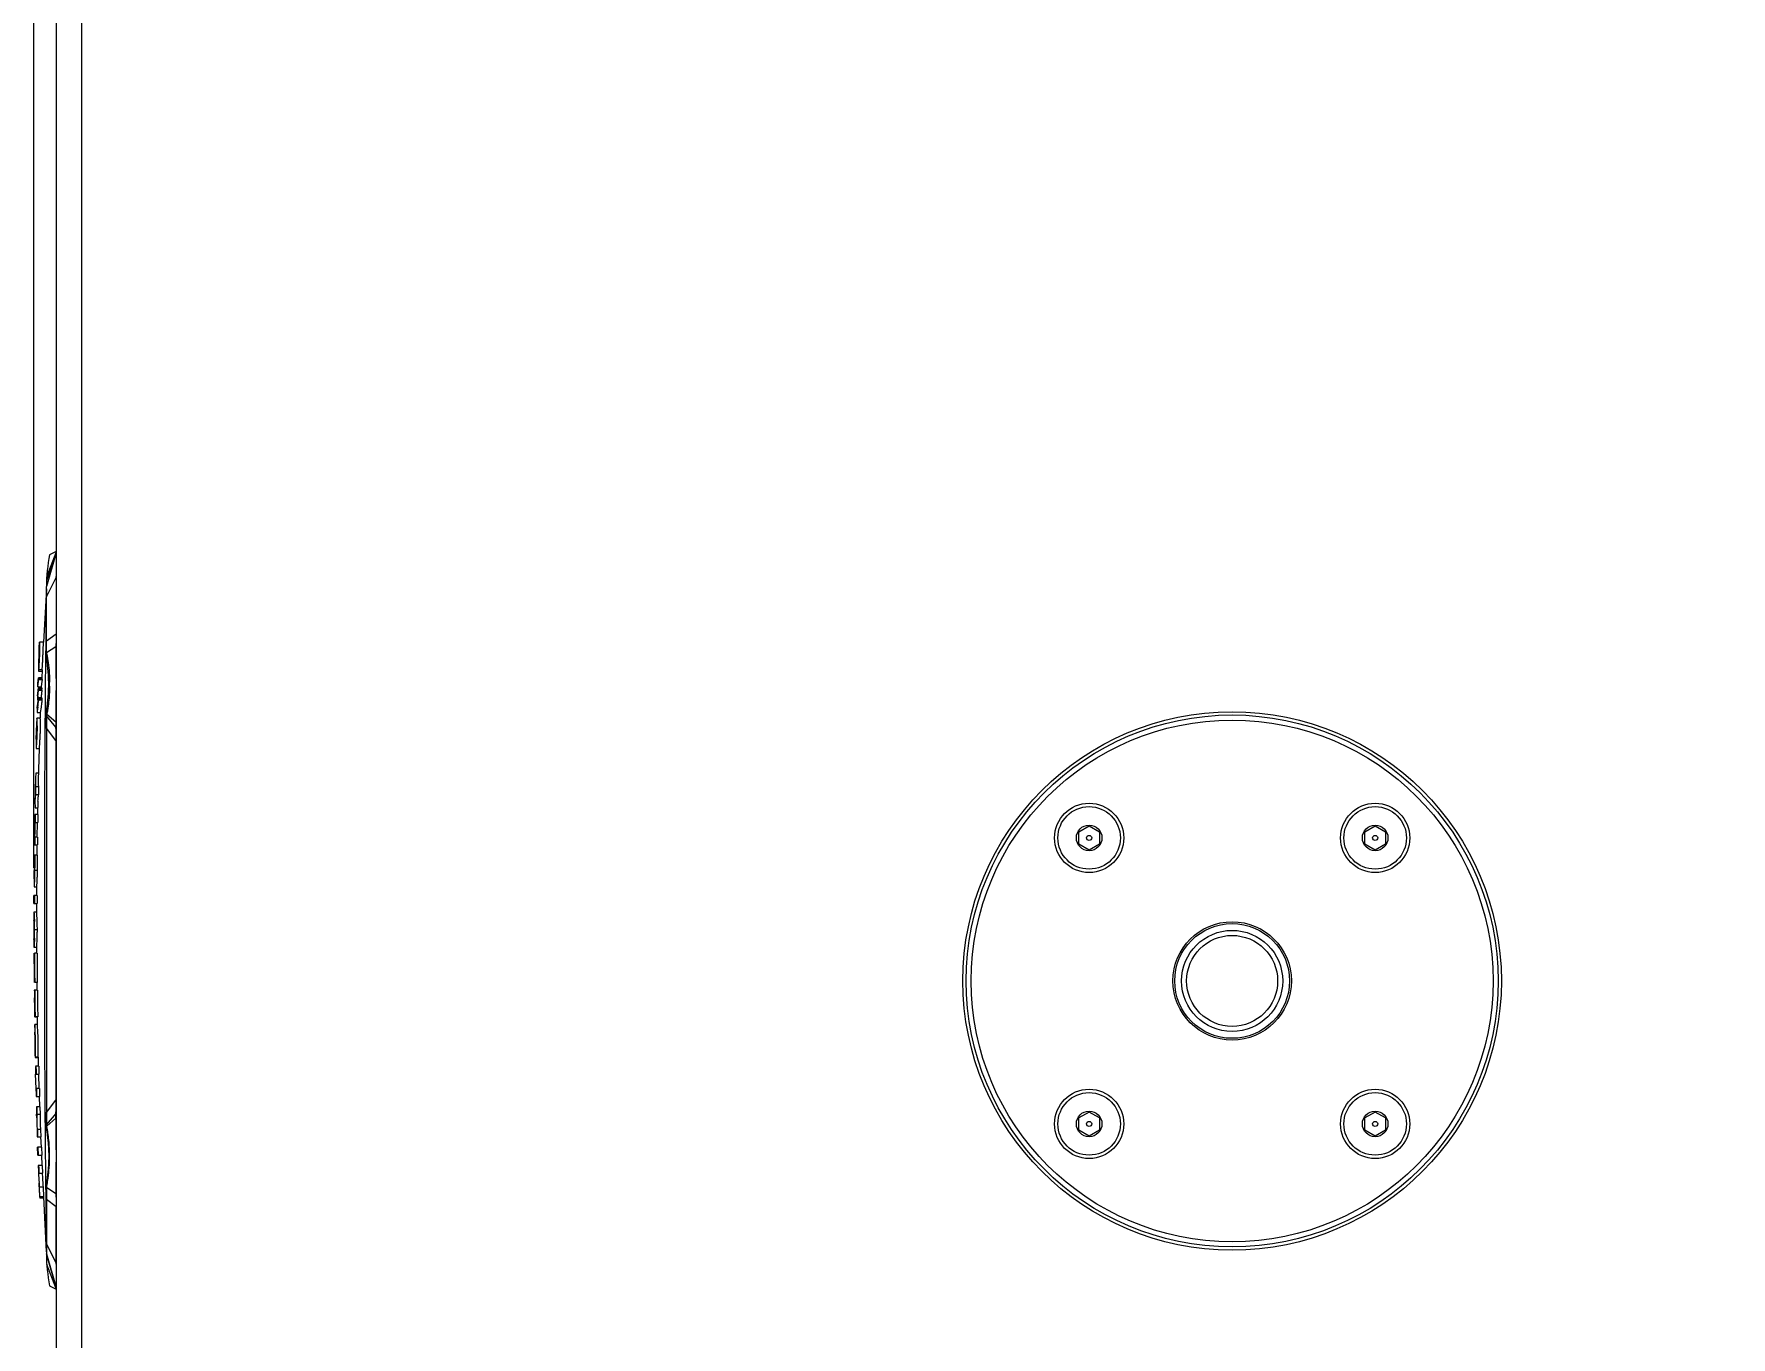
# Model space of a CAD drawing. Header units: millimetres. Extents: x 0 to 3564, y 0 to 2520.
# Drawn here: x 682.6 to 1018.3, y 365.5 to 623.3 of the extents above; entities that cross this region are included whole.
import ezdxf

# ---------------------------------------------------------------- set-up
doc = ezdxf.new("R2010")
doc.units = ezdxf.units.MM
doc.layers.get('0').update_dxf_attribs({"lineweight": 13})
doc.layers.add('标注', color=251, linetype='Continuous', lineweight=9)
doc.styles.get("Standard").update_dxf_attribs({"font": 'arial.ttf'})
doc.dimstyles.new('STANDARD 11', dxfattribs={"dimscale": 11, "dimtxt": 2.5, "dimasz": 1.5, "dimexe": 0.5, "dimexo": 0.5, "dimgap": 0.5, "dimtad": 1, "dimtoh": 1, "dimdec": 1, "dimzin": 9, "dimdsep": 46, "dimtxsty": 'Standard', "dimcen": 0, "dimclrd": 256, "dimclre": 256, "dimclrt": 256, "dimadec": 0, "dimazin": 0, "dimtp": 0.01, "dimtm": 0.01, "dimtfac": 1, "dimtdec": 1, "dimtofl": 0, "dimtmove": 0, "dimatfit": 3, "dimfxl": 1, "dimtolj": 1, "dimtzin": 4, "dimlwd": -1, "dimlwe": -1, "dimarcsym": 0})

# ---------------------------------------------------------------- blocks, each defined once
blk = doc.blocks.new('*D6')
at = {"layer": 'Defpoints', "color": 0, "transparency": 16777216}
for p in [(1005.23, 806.48), (1145.58, 149.47), (1218.55, 149.47)]:
    blk.add_point(p, dxfattribs=at)
at = {"layer": '标注', "transparency": 16777216}
for p, q in [((1010.73, 806.48), (1224.05, 806.48)), ((1218.55, 789.98), (1218.55, 165.97)), ((1151.08, 149.47), (1224.05, 149.47))]:
    blk.add_line(p, q, dxfattribs=at)
for points in [[(1215.8, 789.98), (1221.3, 789.98), (1218.55, 806.48)], [(1215.8, 165.97), (1221.3, 165.97), (1218.55, 149.47)]]:
    blk.add_solid(points, dxfattribs=at)
at = {"layer": '标注', "transparency": 16777216, "insert": (1199.01, 477.97), "char_height": 27.5, "attachment_point": 5, "rotation": 90}
blk.add_mtext('\\A1;657', dxfattribs=at)
blk = doc.blocks.new('*D7')
at = {"layer": 'Defpoints', "color": 0, "transparency": 16777216}
for p in [(1157.04, 843.71), (1157.04, 453.32), (682.62, 452.85)]:
    blk.add_point(p, dxfattribs=at)
at = {"layer": '标注', "transparency": 16777216}
for p, q in [((682.62, 458.35), (682.62, 849.21)), ((1157.04, 458.82), (1157.04, 849.21)), ((699.12, 843.71), (1140.54, 843.71))]:
    blk.add_line(p, q, dxfattribs=at)
for points in [[(699.12, 846.46), (699.12, 840.96), (682.62, 843.71)], [(1140.54, 846.46), (1140.54, 840.96), (1157.04, 843.71)]]:
    blk.add_solid(points, dxfattribs=at)
at = {"layer": '标注', "transparency": 16777216, "insert": (919.83, 862.96), "char_height": 27.5, "attachment_point": 5}
blk.add_mtext('\\A1;474', dxfattribs=at)

msp = doc.modelspace()

# ---------------------------------------------------------------- linework, layer by layer
for p, q in [((687.08, 161.97), (687.08, 791.97)), ((692.08, 161.97), (692.08, 791.97)), ((686.98, 520.63), (685.08, 513.97)), ((686.97, 520.65), (685.1, 515.12)), ((686.96, 520.67), (685.15, 516.04)), ((686.98, 520.92), (685.71, 520.27)), ((686.95, 520.72), (686.96, 520.67)), ((686.97, 520.65), (686.98, 520.63)), ((686.98, 520.92), (686.98, 520.92)), ((686.98, 520.63), (686.98, 520.63)), ((685.08, 511.97), (686.98, 515.77)), ((685.08, 512.6), (685.08, 513.97)), ((686.98, 515.77), (686.98, 515.98)), ((686.98, 515.77), (686.99, 504.57)), ((685.07, 513.53), (684.48, 502.97)), ((685.07, 512.77), (685.06, 511.97)), ((685.08, 512.77), (685.07, 511.97)), ((685.08, 511.97), (685.08, 512.6)), ((685.08, 511.77), (685.08, 511.97)), ((686.99, 504.57), (685.09, 503.15)), ((683.65, 501.74), (683.63, 501.15)), ((683.63, 501.15), (683.65, 501.74)), ((683.69, 500.93), (683.63, 499.18)), ((684.49, 502.97), (683.71, 502.97)), ((684.93, 502.61), (684.9, 499.94)), ((684.94, 503.15), (684.93, 502.61)), ((684.99, 503.15), (684.97, 499.94)), ((685.08, 502.61), (685.08, 503.15)), ((685.08, 500.84), (685.08, 499.94)), ((686.97, 502.07), (685.11, 500.84)), ((683.5, 497.54), (683.49, 497.21)), ((683.49, 497.21), (684.21, 497.21)), ((683.53, 498.5), (683.51, 497.98)), ((684.25, 497.47), (683.53, 497.47)), ((684.22, 497.47), (684.15, 495.92)), ((683.38, 494.14), (683.4, 494.89)), ((683.4, 494.29), (683.38, 494.14)), ((683.38, 494.14), (683.38, 494.14)), ((683.38, 494.14), (684.07, 494.14)), ((683.4, 494.88), (683.49, 495.84)), ((683.4, 494.89), (683.4, 494.88)), ((683.48, 493.91), (683.47, 493.83)), ((684.17, 493.91), (683.48, 493.91)), ((684.19, 495.92), (683.5, 495.92)), ((683.51, 495.83), (683.52, 495.7)), ((683.52, 495.7), (683.52, 495.57)), ((684.2, 495.7), (683.52, 495.7)), ((683.52, 495.57), (684.21, 495.57)), ((683.52, 493.83), (683.52, 493.7)), ((684.19, 493.7), (683.52, 493.7)), ((683.52, 493.7), (683.52, 493.63)), ((683.52, 493.63), (683.52, 493.57)), ((683.52, 493.57), (683.52, 493.51)), ((683.52, 493.51), (684.19, 493.51)), ((684.07, 494.14), (684.06, 493.92)), ((684.13, 494.76), (684.07, 494.14)), ((684.21, 495.57), (684.13, 494.76)), ((684.2, 495.7), (684.2, 495.66)), ((683.38, 490.11), (683.26, 489.31)), ((683.32, 491.77), (683.3, 491.57)), ((683.3, 491.57), (683.3, 491.57)), ((683.3, 491.57), (683.46, 491.57)), ((683.32, 492.39), (683.31, 491.9)), ((683.32, 492.39), (683.32, 492.38)), ((683.4, 492.39), (683.32, 491.77)), ((684.17, 491.99), (683.53, 491.99)), ((683.56, 491.77), (684.19, 491.77)), ((683.56, 491.77), (683.56, 491.61)), ((683.56, 491.61), (683.56, 491.53)), ((684.2, 491.53), (683.56, 491.53)), ((684.02, 490.13), (683.87, 489.05)), ((684.06, 492.41), (684.01, 491.94)), ((683.08, 483.8), (683.16, 486.79)), ((683.18, 487.78), (683.15, 486.79)), ((683.18, 487.78), (683.22, 488)), ((683.21, 487.99), (683.18, 487.78)), ((683.18, 487.78), (683.18, 487.78)), ((683.25, 489.94), (683.22, 489.05)), ((683.26, 489.31), (683.22, 489.05)), ((683.22, 489.05), (683.22, 489.05)), ((683.22, 489.05), (683.87, 489.05)), ((683.22, 488), (683.86, 488)), ((683.25, 489.94), (683.25, 489.94)), ((683.87, 489.05), (683.83, 487.99)), ((684.81, 489.35), (684.79, 486.64)), ((684.88, 489.35), (684.85, 485.91)), ((685.08, 489.34), (685.08, 488.39)), ((686.97, 486.19), (685.1, 488.39)), ((686.96, 487.12), (685.15, 488.69)), ((686.96, 487.12), (686.97, 486.19)), ((683.07, 483.8), (683.03, 481.96)), ((684.79, 486.64), (684.78, 485.92)), ((685.08, 486.64), (685.08, 485.91)), ((685.08, 485.91), (685.08, 410.03)), ((685.08, 485.91), (686.98, 483.34)), ((686.98, 412.61), (686.98, 483.34)), ((683.03, 481.96), (683.03, 481.96)), ((683.03, 481.95), (683.62, 481.95)), ((683.62, 481.96), (683.44, 475.65)), ((683.62, 481.96), (683.62, 481.95)), ((683.48, 477.05), (683.01, 477.05)), ((682.86, 474.16), (682.85, 473.91)), ((682.85, 473.91), (682.85, 473.35)), ((682.89, 475.71), (682.86, 474.24)), ((682.87, 474.52), (682.86, 474.24)), ((682.86, 474.24), (682.86, 474.16)), ((682.86, 474.24), (682.86, 474.16)), ((683.51, 474.37), (682.96, 474.37)), ((683.51, 474.37), (683.48, 472.79)), ((682.84, 472.97), (682.81, 471.47)), ((682.84, 472.97), (682.84, 472.7)), ((683.32, 470.15), (682.89, 470.15)), ((683.48, 472.79), (682.93, 472.79)), ((683.35, 471.53), (683.29, 468.88)), ((682.77, 468.88), (682.75, 467.33)), ((682.75, 467.33), (683.37, 467.33)), ((683.4, 468.88), (682.77, 468.88)), ((682.87, 468.88), (682.85, 467.33)), ((683.26, 467.33), (683.21, 464.42)), ((683.4, 468.88), (683.37, 467.33)), ((891.3, 466.59), (889.27, 465.42)), ((893.32, 465.42), (891.3, 466.59)), ((947.87, 466.59), (945.84, 465.42)), ((949.89, 465.42), (947.87, 466.59)), ((682.71, 464.42), (682.69, 462.87)), ((683.33, 464.42), (682.71, 464.42)), ((682.81, 464.42), (682.79, 462.87)), ((683.33, 464.42), (683.31, 462.87)), ((889.27, 463.09), (889.27, 465.42)), ((893.32, 465.42), (893.32, 463.09)), ((945.84, 463.09), (945.84, 465.42)), ((949.89, 465.42), (949.89, 463.09)), ((682.67, 460.85), (682.66, 459.3)), ((683.28, 460.85), (682.67, 460.85)), ((682.69, 462.87), (683.31, 462.87)), ((683.19, 462.87), (683.17, 460.85)), ((683.28, 460.85), (683.25, 457.81)), ((889.27, 463.09), (891.3, 461.92)), ((891.3, 461.92), (893.32, 463.09)), ((945.84, 463.09), (947.87, 461.92)), ((947.87, 461.92), (949.89, 463.09)), ((682.66, 459.3), (682.7, 459.3)), ((682.68, 457.45), (682.69, 458.19)), ((682.69, 458.19), (682.7, 459.3)), ((682.75, 457.81), (682.73, 456.69)), ((683.25, 457.81), (682.75, 457.81)), ((683.25, 457.81), (683.23, 456.8)), ((682.64, 456.16), (682.63, 454.61)), ((682.63, 454.61), (682.63, 454.61)), ((682.63, 454.61), (683.11, 454.61)), ((683.11, 454.61), (683.1, 452.85)), ((683.11, 454.61), (683.11, 454.61)), ((682.62, 451.3), (682.62, 452.85)), ((683.22, 452.85), (682.62, 452.85)), ((682.62, 451.3), (683.22, 451.3)), ((682.72, 452.85), (682.72, 451.3)), ((683.09, 451.3), (683.09, 449.55)), ((683.22, 452.85), (683.22, 451.3)), ((682.61, 449.55), (682.61, 448)), ((682.61, 449.55), (682.61, 449.55)), ((683.09, 449.55), (682.61, 449.55)), ((682.62, 444.18), (682.62, 442.63)), ((683.22, 446.09), (682.73, 446.09)), ((682.62, 442.63), (682.62, 442.63)), ((682.62, 442.63), (683.1, 442.63)), ((682.68, 439.32), (682.67, 441.43)), ((683.23, 441.43), (682.73, 441.43)), ((683.1, 442.63), (683.11, 441.43)), ((682.64, 439.32), (682.65, 437.77)), ((682.68, 439.32), (682.64, 439.32)), ((682.65, 437.77), (682.69, 437.77)), ((683.29, 434.16), (682.68, 434.16)), ((683.28, 435.66), (682.77, 435.66)), ((683.16, 435.66), (683.18, 434.16)), ((682.7, 432.61), (682.74, 432.61)), ((682.76, 427.38), (682.76, 427.38)), ((682.76, 427.38), (682.79, 425.83)), ((683.28, 427.38), (682.76, 427.38)), ((682.78, 428.89), (682.78, 428.82)), ((682.78, 428.89), (682.78, 428.82)), ((683.26, 428.82), (682.78, 428.82)), ((683.37, 428.89), (682.84, 428.89)), ((683.26, 428.89), (683.28, 427.38)), ((682.92, 424.03), (682.89, 425.16)), ((682.86, 422.38), (682.85, 422.32)), ((682.85, 422.32), (682.87, 421.82)), ((682.85, 422.32), (682.86, 421.82)), ((682.89, 420.88), (682.86, 422.38)), ((682.86, 421.82), (682.88, 420.82)), ((682.87, 421.82), (682.87, 421.32)), ((682.87, 421.32), (682.88, 420.82)), ((682.88, 420.82), (683.44, 420.82)), ((683.44, 420.88), (682.89, 420.88)), ((683.43, 420.88), (683.47, 419.08)), ((683.57, 419.08), (682.91, 419.08)), ((683.02, 414.68), (682.95, 417.53)), ((682.95, 417.53), (683.61, 417.53)), ((683.52, 417.53), (683.61, 414.68)), ((683.57, 419.08), (683.61, 417.53)), ((683.69, 414.68), (683.02, 414.68)), ((683.05, 413.13), (683.74, 413.13)), ((683.65, 413.13), (683.71, 411.08)), ((683.69, 414.68), (683.74, 413.13)), ((683.79, 411.08), (683.1, 411.08)), ((683.11, 411.08), (683.14, 409.63)), ((683.14, 409.63), (683.15, 409.63)), ((683.16, 408.87), (683.15, 409.63)), ((683.84, 409.54), (683.23, 409.54)), ((683.79, 411.08), (683.84, 409.54)), ((684.78, 410.03), (684.79, 409.31)), ((684.85, 410.03), (684.87, 406.6)), ((686.98, 412.61), (685.08, 410.03)), ((685.08, 410.03), (685.08, 409.31)), ((686.97, 409.75), (685.1, 407.55)), ((686.96, 408.83), (686.97, 409.75)), ((891.3, 410.02), (889.27, 408.86)), ((893.32, 408.86), (891.3, 410.02)), ((947.87, 410.02), (945.84, 408.86)), ((949.89, 408.86), (947.87, 410.02)), ((683.21, 407.35), (683.24, 406.58)), ((683.23, 406.58), (683.27, 405.13)), ((683.94, 406.58), (683.23, 406.58)), ((683.84, 407.45), (683.88, 406.58)), ((683.94, 406.58), (684, 405.13)), ((684.79, 409.31), (684.81, 406.6)), ((685.08, 407.55), (685.08, 406.6)), ((686.96, 408.83), (685.15, 407.26)), ((889.27, 406.52), (889.27, 408.86)), ((889.27, 406.52), (891.3, 405.35)), ((891.3, 405.35), (893.32, 406.52)), ((893.32, 408.86), (893.32, 406.52)), ((945.84, 406.52), (945.84, 408.86)), ((945.84, 406.52), (947.87, 405.35)), ((947.87, 405.35), (949.89, 406.52)), ((949.89, 408.86), (949.89, 406.52)), ((683.27, 405.13), (684, 405.13)), ((683.39, 401.53), (683.34, 403.07)), ((684.08, 403.07), (683.34, 403.07)), ((683.41, 403.07), (683.46, 401.53)), ((683.93, 405.13), (684.01, 403.07)), ((684.08, 403.07), (684.14, 401.53)), ((683.39, 401.53), (684.14, 401.53)), ((684.23, 399.47), (683.46, 399.47)), ((684.08, 401.53), (684.17, 399.47)), ((684.23, 399.47), (684.29, 397.93)), ((683.52, 397.93), (684.29, 397.93)), ((683.61, 396.1), (683.62, 395.99)), ((683.61, 396.1), (683.62, 395.99)), ((683.59, 395.99), (683.6, 395.47)), ((683.75, 393.24), (683.68, 395.17)), ((684.42, 395.17), (683.68, 395.17)), ((684.51, 393.24), (683.75, 393.24)), ((684.49, 392.97), (683.76, 392.97)), ((684.39, 395.59), (684.42, 395.17)), ((684.42, 395.17), (684.51, 393.24)), ((684.48, 393.24), (685.06, 382.4)), ((684.9, 396), (684.93, 393.33)), ((684.93, 393.33), (684.94, 392.8)), ((684.97, 396), (684.99, 392.8)), ((685.08, 396), (685.08, 395.11)), ((685.08, 393.33), (685.08, 392.8)), ((685.08, 392.8), (686.99, 391.38)), ((686.97, 393.88), (685.1, 395.11)), ((686.98, 380.18), (686.99, 391.38)), ((685.06, 383.98), (685.07, 383.17)), ((685.07, 383.98), (685.08, 383.17)), ((685.08, 384.18), (685.08, 383.98)), ((685.08, 383.98), (685.08, 383.35)), ((686.98, 380.18), (685.08, 383.98)), ((685.08, 383.35), (685.08, 381.97)), ((686.98, 375.33), (685.08, 381.97)), ((685.08, 381.97), (686.98, 375.32)), ((686.96, 375.28), (685.15, 379.9)), ((686.98, 379.97), (686.98, 380.18)), ((685.71, 375.67), (686.98, 375.02)), ((686.95, 375.07), (686.98, 375.02)), ((686.98, 375.32), (686.96, 375.28)), ((686.98, 375.32), (686.98, 375.32)), ((686.98, 375.02), (686.98, 375.02))]:
    msp.add_line(p, q)
for points in [[(685.08, 512.6), (685.08, 512.31), (685.08, 511.97)], [(682.87, 468.88), (682.86, 468.36), (682.86, 467.85), (682.85, 467.33)], [(682.81, 464.42), (682.8, 463.9), (682.8, 463.39), (682.79, 462.87)], [(682.89, 420.88), (682.87, 421.38), (682.87, 421.88), (682.86, 422.38)], [(685.08, 383.98), (685.08, 383.63), (685.08, 383.35)]]:
    msp.add_lwpolyline(points)
for centre, radius in [((919.58, 435.97), 53.25), ((919.58, 435.97), 52.6), ((919.58, 435.97), 51.6), ((891.3, 464.26), 6.85), ((891.3, 464.26), 6.18), ((947.87, 464.26), 6.85), ((947.87, 464.26), 6.18), ((891.3, 464.26), 2.53), ((947.87, 464.26), 2.53), ((891.3, 464.26), 0.506), ((947.87, 464.26), 0.506), ((919.58, 435.97), 11.71), ((919.58, 435.97), 11.35), ((919.58, 435.97), 10), ((919.58, 435.97), 9), ((891.3, 407.69), 6.85), ((891.3, 407.69), 6.18), ((947.87, 407.69), 6.85), ((947.87, 407.69), 6.18), ((891.3, 407.69), 2.53), ((947.87, 407.69), 2.53), ((891.3, 407.69), 0.506), ((947.87, 407.69), 0.506)]:
    msp.add_circle(centre, radius)
for centre, radius, start, end in [((716.71, 513.97), 31.63, 168.5093, 179.9968), ((687.19, 520.76), 0.247, 200.2944, 204.0799), ((687.15, 520.74), 0.199, 204.0644, 206.0765), ((3350.95, 471.43), 2666.2, 179.13296, 179.31831), ((800.32, 493.27), 116.91, 177.6877, 177.9075), ((813.1, 495.61), 129.58, 178.5425, 179.1752), ((3898.47, 465.32), 3213.76, 179.38266, 179.57157), ((625.5, 500.22), 58.2, 354.1511, 354.6017), ((604.66, 501.66), 79.28, 353.282, 354.0957), ((582.93, 504.23), 100.96, 354.6076, 355.077), ((654.84, 494.62), 30.88, 359.3139, 0.8148), ((607.23, 500.69), 76.88, 352.0874, 353.1545), ((606, 500.82), 78.01, 353.1452, 353.4323), ((633.93, 487.18), 49.3, 0.5886, 0.9574), ((626.05, 487.09), 57.18, 0.2282, 0.5954), ((618.75, 487.06), 64.48, 359.4411, 0.2272), ((669.26, 487.93), 14.6, 359.5074, 0.276), ((674.92, 484.62), 8.2, 354.3073, 354.9962), ((414.72, 483.68), 272.26, 359.9282, 0.5291), ((690.46, 472.83), 7.63, 176.1487, 178.9477), ((690.91, 472.8), 8.07, 174.3618, 176.1274), ((694.6, 474.01), 11.75, 178.9164, 179.2637), ((690.63, 474.07), 7.77, 179.2955, 183.4977), ((738.57, 458.31), 55.88, 179.1694, 179.3667), ((700.43, 458.74), 17.73, 179.4046, 179.6935), ((628.21, 446.17), 54.52, 0.5621, 1.6454), ((614.92, 446.01), 67.81, 0.0667, 0.5857), ((625.9, 445.91), 56.82, 358.5249, 359.5644), ((614.93, 445.99), 67.8, 359.5617, 0.0808), ((1839.52, 447.95), 1156.31, 180.32271, 180.60872), ((2137.27, 447.96), 1454.65, 180.5436, 180.60459), ((2137.25, 448.04), 1454.54, 180.54649, 180.75401), ((1839.49, 447.95), 1156.28, 180.683, 180.94407), ((630.23, 428.05), 52.56, 0.9162, 1.2507), ((640.91, 428.33), 41.88, 0.7779, 1.1969), ((630.03, 423.32), 52.89, 1.988, 2.9646), ((610.94, 422.74), 71.99, 0.5651, 1.0312), ((619.82, 422.82), 63.11, 0.0769, 0.5671), ((2137.19, 447.96), 1454.57, 181.13787, 181.19889), ((2137.19, 447.96), 1454.57, 181.31133, 181.37228), ((712.81, 408.12), 29.62, 177.2518, 178.548), ((709.59, 408.52), 25.77, 177.7423, 179.0074), ((414.97, 412.27), 272.01, 359.4698, 0.0713), ((710.9, 408.18), 27.71, 178.5763, 181.7121), ((711.56, 408.5), 27.74, 179.0325, 182.1656), ((3900.49, 430.57), 3215.77, 180.42699, 180.61585), ((2137.03, 447.96), 1454.38, 181.91039, 181.97139), ((654.79, 401.33), 30.92, 359.1443, 0.6489), ((761.62, 401.24), 78.17, 182.4282, 183.7687), ((733.8, 397.37), 50.23, 182.1696, 184.7203), ((768.24, 401.55), 84.8, 183.7594, 184.3151), ((720.08, 396.24), 36.47, 184.7218, 185.1422), ((3352.38, 424.46), 2667.63, 180.68014, 180.86539), ((716.71, 381.97), 31.63, 179.999, 191.4879)]:
    msp.add_arc(centre, radius, start, end)
for points, knots in [([(686.98, 520.93), (686.98, 520.92), (686.98, 520.92), (686.97, 520.9), (686.95, 520.87), (686.94, 520.83), (686.94, 520.78), (686.94, 520.73), (686.95, 520.72)], [0, 0, 0, 0, 0.037141, 0.127692, 0.259002, 0.415069, 0.730264, 1, 1, 1, 1]), ([(685.09, 503.15), (685.09, 503.86), (685.08, 505.3), (685.08, 508.18), (685.08, 510.33), (685.08, 511.77)], [0, 0, 0, 0, 0.25, 0.500001, 1, 1, 1, 1]), ([(686.98, 504.57), (686.98, 504.36), (686.98, 503.53), (686.97, 502.69), (686.97, 502.07)], [0, 0, 0, 0, 0.25035, 1, 1, 1, 1]), ([(683.65, 501.15), (683.65, 501.15), (683.65, 501.14), (683.64, 501.12), (683.64, 501.08), (683.64, 501.03), (683.63, 500.97), (683.63, 500.87), (683.62, 500.73), (683.62, 500.56), (683.61, 500.38), (683.6, 500.19), (683.59, 499.94), (683.58, 499.63), (683.56, 499.25), (683.55, 498.87), (683.54, 498.62), (683.53, 498.5)], [0, 0, 0, 0, 0.002513, 0.010285, 0.023786, 0.042938, 0.066917, 0.094598, 0.156702, 0.223476, 0.292439, 0.362574, 0.43324, 0.575012, 0.717113, 0.859247, 1, 1, 1, 1]), ([(683.56, 498.9), (683.56, 498.92), (683.57, 498.96), (683.58, 499.08), (683.59, 499.3), (683.61, 499.62), (683.62, 499.92), (683.63, 500.17), (683.63, 500.36), (683.64, 500.54), (683.65, 500.72), (683.65, 500.86), (683.65, 500.97), (683.65, 501.03), (683.65, 501.08), (683.65, 501.12), (683.65, 501.14), (683.65, 501.15), (683.65, 501.15)], [0, 0, 0, 0, 0.019406, 0.054285, 0.164012, 0.315792, 0.48021, 0.563243, 0.646207, 0.728618, 0.809171, 0.884608, 0.918577, 0.948158, 0.971671, 0.988033, 0.997156, 1, 1, 1, 1]), ([(683.65, 501.74), (683.66, 501.82), (683.66, 501.99), (683.67, 502.23), (683.68, 502.45), (683.69, 502.63), (683.7, 502.76), (683.7, 502.84), (683.7, 502.89), (683.71, 502.92), (683.71, 502.95), (683.71, 502.96), (683.71, 502.97), (683.71, 502.97)], [0, 0, 0, 0, 0.209125, 0.406603, 0.583312, 0.730457, 0.846475, 0.892927, 0.931394, 0.961531, 0.983047, 0.995706, 1, 1, 1, 1]), ([(683.71, 502.97), (683.72, 502.97), (683.72, 502.97), (683.72, 502.96), (683.72, 502.93), (683.72, 502.89), (683.73, 502.83), (683.73, 502.75), (683.73, 502.64), (683.73, 502.52), (683.72, 502.33), (683.72, 502.05), (683.71, 501.7), (683.7, 501.32), (683.7, 501.06), (683.69, 500.93)], [0, 0, 0, 0, 0.001391, 0.004716, 0.017119, 0.037777, 0.067569, 0.107616, 0.158169, 0.218553, 0.287251, 0.444258, 0.620333, 0.807474, 1, 1, 1, 1]), ([(684.24, 497.47), (684.26, 497.68), (684.29, 498.15), (684.33, 498.9), (684.37, 499.61), (684.39, 500.19), (684.41, 500.63), (684.43, 501.06), (684.45, 501.48), (684.46, 501.89), (684.47, 502.2), (684.48, 502.43), (684.48, 502.58), (684.49, 502.7), (684.49, 502.8), (684.49, 502.87), (684.49, 502.92), (684.49, 502.95), (684.49, 502.96), (684.49, 502.97), (684.49, 502.97), (684.49, 502.97)], [0, 0, 0, 0, 0.111269, 0.256472, 0.414164, 0.493966, 0.573678, 0.65281, 0.730465, 0.804773, 0.872336, 0.902315, 0.92903, 0.951717, 0.969852, 0.983304, 0.992507, 0.995677, 0.997977, 0.999445, 1, 1, 1, 1]), ([(685.11, 500.84), (685.09, 500.93), (685.09, 501.15), (685.08, 501.56), (685.08, 502.06), (685.08, 502.42), (685.08, 502.61)], [0, 0, 0, 0, 0.152289, 0.385928, 0.678021, 1, 1, 1, 1]), ([(685.11, 500.84), (685.12, 500.75), (685.15, 500.57), (685.21, 500.25), (685.28, 499.85), (685.33, 499.55), (685.35, 499.38)], [0, 0, 0, 0, 0.170931, 0.380744, 0.660448, 1, 1, 1, 1]), ([(686.97, 502.07), (686.96, 501.45), (686.95, 500.2), (686.93, 498.34), (686.95, 496.47), (687, 494.6), (686.96, 492.72), (686.93, 490.85), (686.94, 488.99), (686.95, 487.74), (686.96, 487.12)], [0, 0, 0, 0, 0.124788, 0.24954, 0.374555, 0.499933, 0.625316, 0.750423, 0.875216, 1, 1, 1, 1]), ([(683.49, 497.21), (683.49, 497.21), (683.49, 497.21), (683.49, 497.21), (683.49, 497.21)], [0, 0, 0, 0, 0.683609, 1, 1, 1, 1]), ([(683.63, 499.18), (683.62, 498.86), (683.59, 498.29), (683.55, 497.72), (683.53, 497.47)], [0, 0, 0, 0, 0.565866, 1, 1, 1, 1]), ([(685.53, 494.64), (685.53, 494.99), (685.51, 495.67), (685.47, 496.65), (685.39, 497.55), (685.31, 498.34), (685.24, 498.92), (685.18, 499.3), (685.15, 499.52), (685.12, 499.7), (685.1, 499.81), (685.09, 499.88), (685.08, 499.92), (685.08, 499.93), (685.08, 499.94)], [0, 0, 0, 0, 0.194412, 0.381596, 0.554028, 0.705436, 0.830083, 0.880811, 0.923081, 0.956438, 0.980558, 0.989057, 0.995135, 1, 1, 1, 1]), ([(685.35, 499.38), (685.45, 498.73), (685.63, 497.3), (685.7, 495.85), (685.71, 495.05)], [0, 0, 0, 0, 0.451423, 1, 1, 1, 1]), ([(683.32, 492.38), (683.32, 492.38), (683.32, 492.39), (683.32, 492.39), (683.33, 492.4), (683.33, 492.41), (683.33, 492.44), (683.34, 492.48), (683.34, 492.54), (683.35, 492.6), (683.36, 492.68), (683.37, 492.8), (683.39, 492.98), (683.42, 493.23), (683.45, 493.52), (683.47, 493.72), (683.48, 493.83)], [0, 0, 0, 0, 0.001067, 0.004174, 0.00933, 0.016537, 0.037101, 0.065858, 0.102723, 0.147578, 0.200302, 0.260775, 0.40448, 0.577192, 0.776522, 1, 1, 1, 1]), ([(683.48, 493.83), (683.48, 493.84), (683.49, 493.86), (683.49, 493.89), (683.5, 493.91), (683.5, 493.91), (683.5, 493.91)], [0, 0, 0, 0, 0.44805, 0.751162, 0.9274, 1, 1, 1, 1]), ([(683.49, 495.84), (683.49, 495.85), (683.49, 495.87), (683.5, 495.9), (683.5, 495.91), (683.5, 495.92), (683.5, 495.92)], [0, 0, 0, 0, 0.452983, 0.758974, 0.934773, 1, 1, 1, 1]), ([(683.5, 495.92), (683.51, 495.92), (683.51, 495.91), (683.51, 495.9), (683.51, 495.87), (683.51, 495.85), (683.51, 495.83)], [0, 0, 0, 0, 0.075476, 0.263461, 0.567426, 1, 1, 1, 1]), ([(683.5, 493.91), (683.5, 493.91), (683.51, 493.91), (683.51, 493.89), (683.52, 493.86), (683.52, 493.84), (683.52, 493.83)], [0, 0, 0, 0, 0.083511, 0.271152, 0.572166, 1, 1, 1, 1]), ([(684.19, 493.51), (684.18, 493.4), (684.14, 493.04), (684.1, 492.67), (684.06, 492.41)], [0, 0, 0, 0, 0.281252, 1, 1, 1, 1]), ([(684.17, 493.91), (684.17, 493.91), (684.17, 493.91), (684.17, 493.89), (684.18, 493.85), (684.18, 493.8), (684.18, 493.75), (684.19, 493.72), (684.19, 493.7)], [0, 0, 0, 0, 0.021023, 0.068448, 0.248867, 0.552821, 0.757694, 1, 1, 1, 1]), ([(684.19, 493.51), (684.19, 493.54), (684.17, 493.6), (684.19, 493.67), (684.19, 493.7)], [0, 0, 0, 0, 0.499988, 1, 1, 1, 1]), ([(684.19, 495.92), (684.2, 495.92), (684.2, 495.91), (684.2, 495.9), (684.2, 495.89), (684.2, 495.85), (684.2, 495.79), (684.2, 495.73), (684.2, 495.7)], [0, 0, 0, 0, 0.019711, 0.066216, 0.141379, 0.245801, 0.552675, 1, 1, 1, 1]), ([(684.2, 495.66), (684.2, 495.64), (684.2, 495.61), (684.21, 495.58), (684.21, 495.57)], [0, 0, 0, 0, 0.499723, 1, 1, 1, 1]), ([(685.08, 489.34), (685.08, 489.35), (685.08, 489.37), (685.09, 489.4), (685.1, 489.47), (685.12, 489.59), (685.15, 489.76), (685.18, 489.98), (685.24, 490.37), (685.31, 490.94), (685.39, 491.73), (685.47, 492.64), (685.51, 493.62), (685.53, 494.3), (685.53, 494.64)], [0, 0, 0, 0, 0.004865, 0.010943, 0.019442, 0.043562, 0.076919, 0.119189, 0.169917, 0.294564, 0.445972, 0.618404, 0.805588, 1, 1, 1, 1]), ([(685.71, 494.25), (685.71, 493.84), (685.66, 492.4), (685.51, 490.97), (685.36, 489.95)], [0, 0, 0, 0, 0.280765, 1, 1, 1, 1]), ([(683.25, 489.94), (683.25, 489.94), (683.25, 489.94), (683.25, 489.95), (683.25, 489.95), (683.25, 489.97), (683.26, 490), (683.26, 490.04), (683.27, 490.1), (683.28, 490.17), (683.29, 490.25), (683.31, 490.39), (683.34, 490.58), (683.38, 490.85), (683.42, 491.17), (683.44, 491.39), (683.46, 491.51)], [0, 0, 0, 0, 0.001072, 0.00415, 0.009245, 0.016358, 0.03664, 0.064992, 0.101409, 0.145886, 0.198384, 0.258736, 0.402219, 0.574775, 0.774713, 1, 1, 1, 1]), ([(683.53, 491.99), (683.52, 491.99), (683.52, 491.98), (683.51, 491.95), (683.51, 491.92), (683.5, 491.9)], [0, 0, 0, 0, 0.079627, 0.255276, 1, 1, 1, 1]), ([(683.56, 491.77), (683.56, 491.8), (683.55, 491.86), (683.55, 491.93), (683.54, 491.96), (683.53, 491.99), (683.53, 491.99)], [0, 0, 0, 0, 0.444202, 0.74665, 0.925926, 1, 1, 1, 1]), ([(684.2, 491.53), (684.19, 491.4), (684.13, 490.93), (684.07, 490.46), (684.02, 490.13)], [0, 0, 0, 0, 0.281017, 1, 1, 1, 1]), ([(684.17, 491.99), (684.17, 491.99), (684.18, 491.96), (684.19, 491.93), (684.19, 491.86), (684.19, 491.8), (684.19, 491.77)], [0, 0, 0, 0, 0.071758, 0.251651, 0.554189, 1, 1, 1, 1]), ([(684.19, 491.77), (684.19, 491.75), (684.2, 491.71), (684.2, 491.65), (684.2, 491.59), (684.2, 491.55), (684.2, 491.53)], [0, 0, 0, 0, 0.249882, 0.499993, 0.749952, 1, 1, 1, 1]), ([(683.09, 483.9), (683.11, 484.1), (683.12, 484.46), (683.14, 484.99), (683.16, 485.49), (683.16, 485.9), (683.17, 486.21), (683.17, 486.4), (683.17, 486.55), (683.17, 486.67), (683.16, 486.74), (683.16, 486.78), (683.16, 486.79)], [0, 0, 0, 0, 0.205324, 0.374796, 0.554106, 0.725696, 0.802926, 0.870204, 0.924062, 0.96326, 0.98848, 1, 1, 1, 1]), ([(683.86, 487.81), (683.86, 487.54), (683.85, 486.95), (683.84, 486.02), (683.82, 485.18), (683.79, 484.49), (683.77, 483.99), (683.74, 483.53), (683.72, 483.11), (683.69, 482.76), (683.67, 482.47), (683.65, 482.28), (683.64, 482.15), (683.63, 482.08), (683.63, 482.03), (683.62, 481.99), (683.63, 481.97), (683.62, 481.96), (683.63, 481.96)], [0, 0, 0, 0, 0.135674, 0.30113, 0.478848, 0.567436, 0.653277, 0.733447, 0.805081, 0.866104, 0.915247, 0.952694, 0.967167, 0.9789, 0.987963, 0.994436, 0.998412, 1, 1, 1, 1]), ([(685.1, 488.39), (685.09, 488.29), (685.08, 488.06), (685.08, 487.47), (685.08, 486.99), (685.08, 486.64)], [0, 0, 0, 0, 0.171716, 0.407659, 1, 1, 1, 1]), ([(685.15, 488.69), (685.14, 488.64), (685.12, 488.55), (685.1, 488.45), (685.1, 488.39)], [0, 0, 0, 0, 0.460599, 1, 1, 1, 1]), ([(685.36, 489.95), (685.34, 489.82), (685.27, 489.4), (685.2, 488.98), (685.15, 488.69)], [0, 0, 0, 0, 0.308472, 1, 1, 1, 1]), ([(683.18, 484.31), (683.17, 484.13), (683.16, 483.79), (683.13, 483.31), (683.11, 482.89), (683.08, 482.59), (683.07, 482.39), (683.06, 482.28), (683.05, 482.18), (683.04, 482.1), (683.04, 482.04), (683.03, 482), (683.03, 481.98), (683.03, 481.96), (683.03, 481.96), (683.03, 481.95), (683.03, 481.95)], [0, 0, 0, 0, 0.227696, 0.43479, 0.612993, 0.757236, 0.81615, 0.86641, 0.908278, 0.94199, 0.967761, 0.985838, 0.992076, 0.996491, 0.99912, 1, 1, 1, 1]), ([(683.23, 486.43), (683.23, 486.26), (683.22, 485.55), (683.2, 484.85), (683.18, 484.31)], [0, 0, 0, 0, 0.244788, 1, 1, 1, 1]), ([(684.78, 485.92), (684.7, 473.27), (684.66, 447.97), (684.7, 422.68), (684.78, 410.03)], [0, 0, 0, 0, 0.500001, 1, 1, 1, 1]), ([(683.01, 477.05), (682.99, 476.94), (682.93, 476.49), (682.9, 476.04), (682.89, 475.71)], [0, 0, 0, 0, 0.251251, 1, 1, 1, 1]), ([(682.89, 475.71), (682.88, 475.37), (682.9, 474.93), (682.94, 474.48), (682.96, 474.37)], [0, 0, 0, 0, 0.749176, 1, 1, 1, 1]), ([(682.96, 474.37), (682.95, 474.24), (682.94, 474.01), (682.94, 473.68), (682.95, 473.28), (682.93, 472.98), (682.93, 472.79)], [0, 0, 0, 0, 0.250011, 0.437495, 0.625007, 1, 1, 1, 1]), ([(683.44, 475.65), (683.43, 475.33), (683.45, 474.9), (683.5, 474.48), (683.51, 474.37)], [0, 0, 0, 0, 0.749068, 1, 1, 1, 1]), ([(682.81, 471.47), (682.8, 471.14), (682.82, 470.7), (682.87, 470.26), (682.89, 470.15)], [0, 0, 0, 0, 0.749091, 1, 1, 1, 1]), ([(682.93, 472.79), (682.91, 472.68), (682.85, 472.24), (682.82, 471.8), (682.81, 471.47)], [0, 0, 0, 0, 0.251264, 1, 1, 1, 1]), ([(683.48, 472.79), (683.46, 472.68), (683.39, 472.27), (683.35, 471.85), (683.34, 471.53)], [0, 0, 0, 0, 0.251545, 1, 1, 1, 1]), ([(682.77, 467.11), (682.78, 466.86), (682.78, 466.48), (682.77, 465.94), (682.77, 465.51), (682.76, 465.1), (682.75, 464.77), (682.73, 464.55), (682.73, 464.46), (682.72, 464.43)], [0, 0, 0, 0, 0.270832, 0.435232, 0.600245, 0.759817, 0.894131, 0.969912, 1, 1, 1, 1]), ([(682.75, 467.33), (682.76, 467.33), (682.76, 467.31), (682.76, 467.28), (682.77, 467.2), (682.77, 467.14), (682.77, 467.11)], [0, 0, 0, 0, 0.041215, 0.184381, 0.483706, 1, 1, 1, 1]), ([(682.77, 460.85), (682.77, 460.6), (682.76, 460.09), (682.76, 459.33), (682.76, 458.57), (682.75, 458.06), (682.75, 457.81)], [0, 0, 0, 0, 0.250003, 0.5, 0.749997, 1, 1, 1, 1]), ([(682.64, 456.16), (682.64, 456.18), (682.64, 456.23), (682.65, 456.32), (682.66, 456.53), (682.67, 456.91), (682.68, 457.25), (682.68, 457.45)], [0, 0, 0, 0, 0.044423, 0.10639, 0.205075, 0.535191, 1, 1, 1, 1]), ([(682.73, 456.69), (682.73, 456.58), (682.72, 456.18), (682.7, 455.78), (682.69, 455.49)], [0, 0, 0, 0, 0.276782, 1, 1, 1, 1]), ([(683.23, 456.8), (683.22, 456.49), (683.21, 456.04), (683.18, 455.49), (683.16, 455.18), (683.14, 454.94), (683.12, 454.77), (683.12, 454.67), (683.11, 454.63), (683.11, 454.61)], [0, 0, 0, 0, 0.430577, 0.610119, 0.755539, 0.864741, 0.939277, 0.982764, 1, 1, 1, 1]), ([(682.69, 455.49), (682.69, 455.41), (682.68, 455.28), (682.67, 455.09), (682.66, 454.94), (682.65, 454.81), (682.64, 454.73), (682.64, 454.69), (682.63, 454.66), (682.63, 454.64), (682.63, 454.62), (682.63, 454.62), (682.63, 454.61), (682.63, 454.61)], [0, 0, 0, 0, 0.25461, 0.46941, 0.644463, 0.781067, 0.881671, 0.919442, 0.949451, 0.972135, 0.987879, 0.997046, 1, 1, 1, 1]), ([(682.61, 449.55), (682.61, 449.54), (682.62, 449.51), (682.62, 449.43), (682.63, 449.29), (682.64, 449.09), (682.66, 448.83), (682.68, 448.37), (682.7, 448), (682.7, 447.73)], [0, 0, 0, 0, 0.015347, 0.059624, 0.135198, 0.243897, 0.385962, 0.561181, 1, 1, 1, 1]), ([(682.66, 446.09), (682.66, 446.37), (682.66, 446.77), (682.65, 447.26), (682.64, 447.54), (682.63, 447.75), (682.62, 447.88), (682.61, 447.96), (682.61, 448), (682.61, 448)], [0, 0, 0, 0, 0.436914, 0.623547, 0.771293, 0.877703, 0.947639, 0.987092, 1, 1, 1, 1]), ([(683.09, 449.55), (683.09, 449.53), (683.09, 449.49), (683.1, 449.39), (683.11, 449.24), (683.13, 448.93), (683.17, 448.4), (683.18, 447.93), (683.19, 447.67)], [0, 0, 0, 0, 0.023259, 0.073729, 0.153725, 0.264401, 0.577537, 1, 1, 1, 1]), ([(683.19, 447.67), (683.2, 447.54), (683.2, 447.29), (683.21, 446.9), (683.22, 446.5), (683.22, 446.23), (683.22, 446.09)], [0, 0, 0, 0, 0.238793, 0.487611, 0.742513, 1, 1, 1, 1]), ([(682.62, 444.18), (682.62, 444.18), (682.62, 444.22), (682.62, 444.3), (682.63, 444.43), (682.64, 444.64), (682.65, 444.92), (682.66, 445.41), (682.66, 445.81), (682.66, 446.09)], [0, 0, 0, 0, 0.012893, 0.052306, 0.122195, 0.228571, 0.376323, 0.563, 1, 1, 1, 1]), ([(682.71, 444.44), (682.7, 444.18), (682.69, 443.81), (682.67, 443.35), (682.65, 443.09), (682.64, 442.89), (682.63, 442.75), (682.63, 442.67), (682.62, 442.64), (682.62, 442.63)], [0, 0, 0, 0, 0.438754, 0.613953, 0.756019, 0.864738, 0.940337, 0.984641, 1, 1, 1, 1]), ([(683.2, 444.51), (683.19, 444.25), (683.17, 443.79), (683.14, 443.25), (683.12, 442.94), (683.11, 442.79), (683.11, 442.69), (683.1, 442.65), (683.1, 442.63)], [0, 0, 0, 0, 0.422393, 0.735516, 0.846211, 0.92623, 0.976726, 1, 1, 1, 1]), ([(683.22, 446.09), (683.22, 445.95), (683.22, 445.68), (683.21, 445.28), (683.21, 444.89), (683.2, 444.64), (683.2, 444.51)], [0, 0, 0, 0, 0.257487, 0.512387, 0.761203, 1, 1, 1, 1]), ([(682.73, 441.43), (682.73, 440.95), (682.75, 440.11), (682.75, 438.91), (682.74, 437.83), (682.75, 436.74), (682.77, 436.02), (682.77, 435.66)], [0, 0, 0, 0, 0.250001, 0.4375, 0.625001, 0.812498, 1, 1, 1, 1]), ([(682.71, 435.66), (682.71, 435.84), (682.7, 436.15), (682.7, 436.59), (682.7, 437.11), (682.69, 437.51), (682.69, 437.77)], [0, 0, 0, 0, 0.250002, 0.437499, 0.625001, 1, 1, 1, 1]), ([(682.7, 432.61), (682.7, 432.33), (682.72, 431.9), (682.72, 431.33), (682.72, 430.91), (682.72, 430.48), (682.73, 429.91), (682.74, 429.49), (682.74, 429.2)], [0, 0, 0, 0, 0.250004, 0.374997, 0.499999, 0.625002, 0.749996, 1, 1, 1, 1]), ([(682.78, 429.2), (682.77, 429.49), (682.75, 430.05), (682.76, 430.77), (682.76, 431.33), (682.75, 431.9), (682.74, 432.33), (682.74, 432.61)], [0, 0, 0, 0, 0.250001, 0.500001, 0.625, 0.749995, 1, 1, 1, 1]), ([(682.86, 426.06), (682.84, 426.26), (682.83, 426.59), (682.8, 426.97), (682.78, 427.19), (682.77, 427.29), (682.77, 427.35), (682.76, 427.38), (682.76, 427.38)], [0, 0, 0, 0, 0.444503, 0.758537, 0.865688, 0.940309, 0.984462, 1, 1, 1, 1]), ([(683.41, 425.59), (683.4, 425.85), (683.37, 426.29), (683.33, 426.79), (683.31, 427.09), (683.3, 427.23), (683.29, 427.32), (683.28, 427.37), (683.28, 427.38)], [0, 0, 0, 0, 0.42339, 0.735727, 0.846098, 0.925999, 0.976536, 1, 1, 1, 1]), ([(682.86, 423.92), (682.86, 424.24), (682.84, 424.88), (682.81, 425.52), (682.79, 425.83)], [0, 0, 0, 0, 0.500012, 1, 1, 1, 1]), ([(682.86, 422.38), (682.86, 422.41), (682.86, 422.47), (682.87, 422.65), (682.87, 422.96), (682.87, 423.41), (682.87, 423.75), (682.86, 423.92)], [0, 0, 0, 0, 0.042962, 0.119582, 0.351013, 0.657453, 1, 1, 1, 1]), ([(683.43, 420.88), (683.44, 420.94), (683.45, 421.12), (683.46, 421.49), (683.47, 422.01), (683.48, 422.66), (683.47, 423.38), (683.46, 424.37), (683.43, 425.11), (683.41, 425.59)], [0, 0, 0, 0, 0.03784, 0.115782, 0.230626, 0.372102, 0.528206, 0.689523, 1, 1, 1, 1]), ([(682.89, 420.88), (682.89, 420.95), (682.9, 421.16), (682.92, 421.58), (682.93, 422.19), (682.93, 422.65), (682.93, 422.91)], [0, 0, 0, 0, 0.100964, 0.313742, 0.6246, 1, 1, 1, 1]), ([(683, 419.08), (683.01, 418.95), (683.02, 418.72), (683.02, 418.4), (683.02, 418.01), (683.03, 417.72), (683.04, 417.53)], [0, 0, 0, 0, 0.250015, 0.437492, 0.625009, 1, 1, 1, 1]), ([(683.1, 414.68), (683.1, 414.55), (683.11, 414.32), (683.12, 414), (683.11, 413.71), (683.12, 413.42), (683.13, 413.22), (683.14, 413.13)], [0, 0, 0, 0, 0.250019, 0.437488, 0.625009, 0.812483, 1, 1, 1, 1]), ([(683.19, 411.08), (683.19, 410.95), (683.2, 410.72), (683.21, 410.4), (683.2, 410.11), (683.21, 409.83), (683.22, 409.63), (683.23, 409.54)], [0, 0, 0, 0, 0.250023, 0.437485, 0.625011, 0.81248, 1, 1, 1, 1]), ([(683.31, 406.58), (683.31, 406.46), (683.33, 406.25), (683.33, 405.94), (683.33, 405.67), (683.34, 405.4), (683.35, 405.22), (683.35, 405.13)], [0, 0, 0, 0, 0.250029, 0.437481, 0.625014, 0.812475, 1, 1, 1, 1]), ([(685.08, 409.31), (685.08, 408.96), (685.08, 408.48), (685.08, 407.89), (685.09, 407.65), (685.1, 407.55)], [0, 0, 0, 0, 0.591749, 0.828222, 1, 1, 1, 1]), ([(685.08, 406.6), (685.08, 406.6), (685.08, 406.58), (685.09, 406.54), (685.1, 406.47), (685.12, 406.36), (685.15, 406.18), (685.18, 405.96), (685.23, 405.58), (685.31, 405), (685.39, 404.21), (685.47, 403.31), (685.51, 402.33), (685.53, 401.65), (685.53, 401.3)], [0, 0, 0, 0, 0.004865, 0.010943, 0.019442, 0.043562, 0.07692, 0.11919, 0.169917, 0.294565, 0.445974, 0.618405, 0.805588, 1, 1, 1, 1]), ([(685.1, 407.55), (685.1, 407.5), (685.11, 407.4), (685.14, 407.31), (685.15, 407.26)], [0, 0, 0, 0, 0.5394, 1, 1, 1, 1]), ([(685.36, 406), (685.34, 406.13), (685.27, 406.55), (685.2, 406.97), (685.15, 407.26)], [0, 0, 0, 0, 0.308551, 1, 1, 1, 1]), ([(686.96, 408.83), (686.95, 408.2), (686.94, 406.96), (686.93, 405.09), (686.96, 403.22), (687, 401.35), (686.95, 399.48), (686.93, 397.61), (686.95, 395.74), (686.96, 394.5), (686.97, 393.88)], [0, 0, 0, 0, 0.124784, 0.249577, 0.374684, 0.500067, 0.625445, 0.75046, 0.875212, 1, 1, 1, 1]), ([(685.71, 401.68), (685.71, 402.09), (685.66, 403.53), (685.51, 404.97), (685.36, 406)], [0, 0, 0, 0, 0.280659, 1, 1, 1, 1]), ([(683.53, 399.47), (683.53, 399.34), (683.55, 399.12), (683.56, 398.8), (683.55, 398.51), (683.56, 398.22), (683.58, 398.02), (683.58, 397.93)], [0, 0, 0, 0, 0.250039, 0.437475, 0.625019, 0.812465, 1, 1, 1, 1]), ([(685.53, 401.3), (685.53, 400.96), (685.51, 400.28), (685.47, 399.3), (685.39, 398.4), (685.31, 397.6), (685.23, 397.03), (685.18, 396.65), (685.15, 396.42), (685.12, 396.25), (685.1, 396.13), (685.09, 396.07), (685.08, 396.03), (685.08, 396.01), (685.08, 396)], [0, 0, 0, 0, 0.194412, 0.381595, 0.554026, 0.705435, 0.830083, 0.88081, 0.923081, 0.956438, 0.980558, 0.989057, 0.995135, 1, 1, 1, 1]), ([(685.35, 396.54), (685.44, 397.19), (685.62, 398.63), (685.7, 400.08), (685.71, 400.87)], [0, 0, 0, 0, 0.45075, 1, 1, 1, 1]), ([(684.25, 397.93), (684.27, 397.54), (684.3, 396.76), (684.36, 395.98), (684.39, 395.59)], [0, 0, 0, 0, 0.499877, 1, 1, 1, 1]), ([(685.1, 395.11), (685.12, 395.19), (685.15, 395.38), (685.21, 395.69), (685.28, 396.08), (685.32, 396.38), (685.35, 396.54)], [0, 0, 0, 0, 0.1717, 0.381488, 0.660793, 1, 1, 1, 1]), ([(685.1, 395.11), (685.09, 395.02), (685.09, 394.79), (685.08, 394.39), (685.08, 393.89), (685.08, 393.52), (685.08, 393.33)], [0, 0, 0, 0, 0.152328, 0.386165, 0.677604, 1, 1, 1, 1]), ([(685.08, 392.8), (685.08, 391.36), (685.07, 388.49), (685.08, 385.61), (685.08, 384.18)], [0, 0, 0, 0, 0.500005, 1, 1, 1, 1]), ([(686.97, 393.88), (686.97, 393.25), (686.98, 392.42), (686.98, 391.59), (686.98, 391.38)], [0, 0, 0, 0, 0.74965, 1, 1, 1, 1]), ([(686.96, 375.28), (686.95, 375.28), (686.94, 375.23), (686.94, 375.17), (686.94, 375.1), (686.95, 375.07)], [0, 0, 0, 0, 0.155206, 0.439529, 1, 1, 1, 1])]:
    msp.add_open_spline(points, degree=3, knots=knots)

# ---------------------------------------------------------------- dimensions: what is measured, and where the dimension line sits
at = {"layer": '标注'}
dim = msp.add_linear_dim(base=(1157.04, 843.71), p1=(682.62, 452.85), p2=(1157.04, 453.32), dimstyle='STANDARD 11', override={"dimdec": 0}, dxfattribs=at)
dim.commit()
dim.dimension.update_dxf_attribs({"geometry": '*D7', "text_midpoint": (919.83, 862.96)})
dim = msp.add_linear_dim(base=(1218.55, 149.47), p1=(1005.23, 806.48), p2=(1145.58, 149.47), angle=90, dimstyle='STANDARD 11', dxfattribs=at)
dim.commit()
dim.dimension.update_dxf_attribs({"geometry": '*D6', "text_midpoint": (1199.01, 477.97)})

doc.saveas('drawing.dxf')
